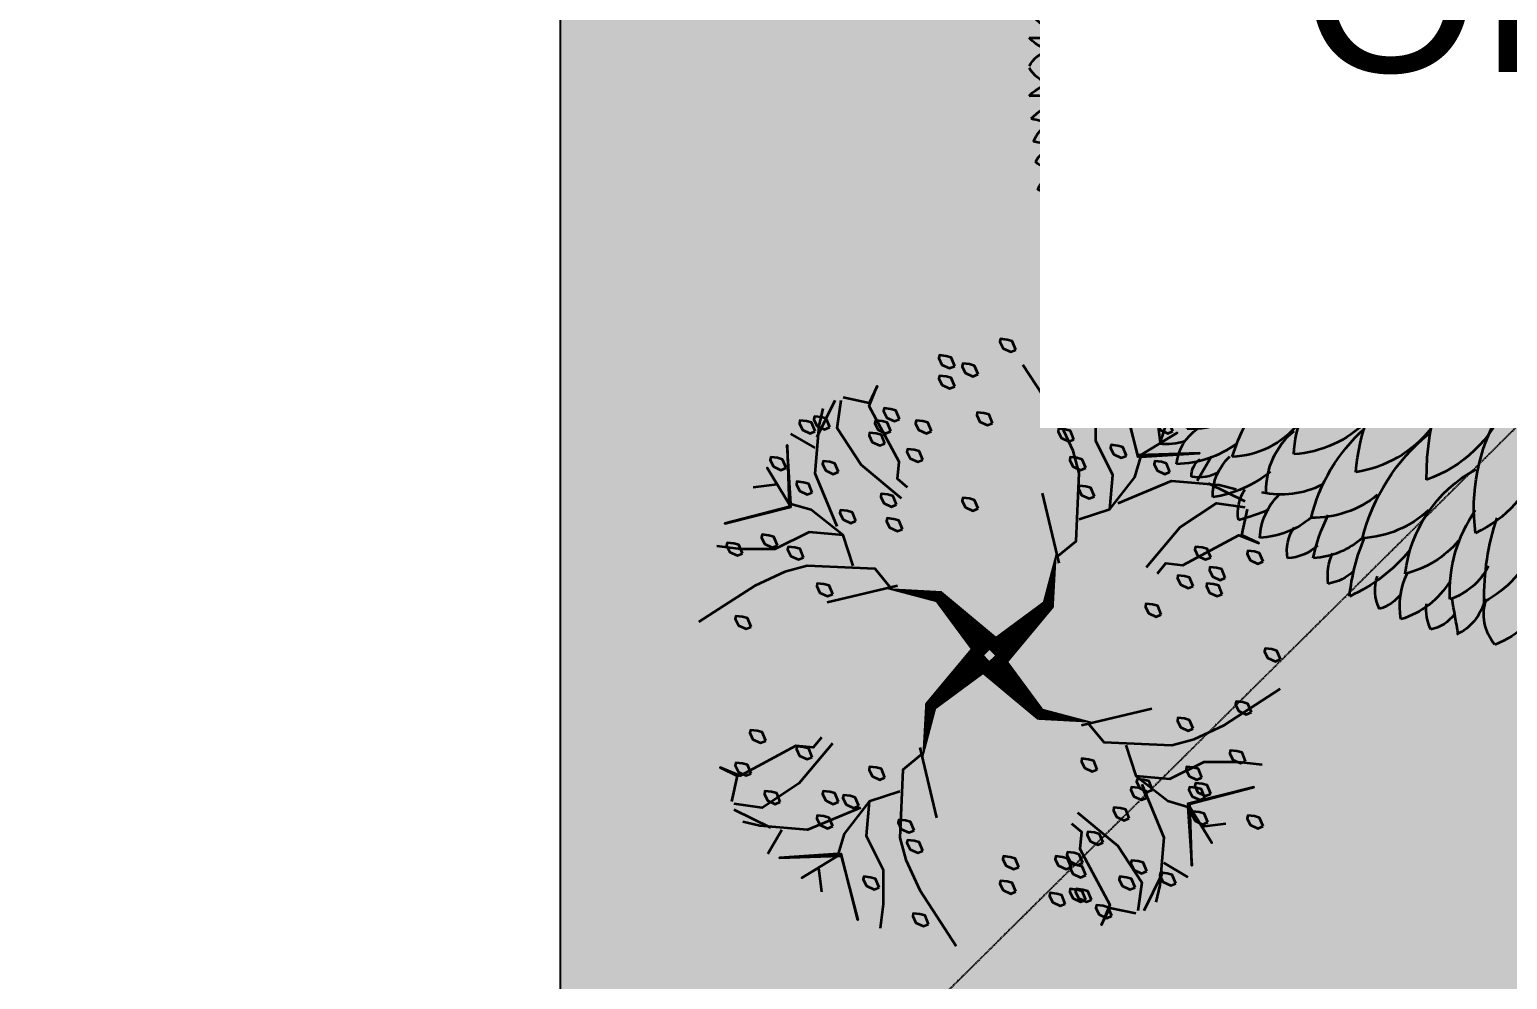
# Model space of a CAD drawing. Header units: millimetres. Extents: x -179928 to 528275, y -469666 to 511935.
# Drawn here: x 169024 to 169744, y 95723 to 96185 of the extents above; entities that cross this region are included whole.
import ezdxf
from ezdxf import colors
from ezdxf.entities.mleader import LeaderData, LeaderLine
from ezdxf.math import Vec2, Vec3

# ---------------------------------------------------------------- set-up
doc = ezdxf.new("R2010")
doc.units = ezdxf.units.MM
doc.linetypes.add('DASHED', pattern=[0.75, 0.5, -0.25])
doc.linetypes.add('HIDDEN', pattern=[0])
for name, color, linetype in [('ad-Elevation 10', 8, 'Continuous'), ('ad-Furniture', 8, 'Continuous'), ('ad-Lvl-Entance road', 4, 'Continuous'), ('ad-Text main', 7, 'Continuous')]:
    doc.layers.add(name, color=color, linetype=linetype)
doc.layers.add('ad-Landscape', color=94, linetype='Continuous', lineweight=35)
doc.layers.add('ad-Landscape 2', color=7, linetype='Continuous', lineweight=35, true_color=0x264c00)
doc.styles.get("Standard").update_dxf_attribs({"font": 'arial.ttf'})

# ---------------------------------------------------------------- blocks, each defined once
blk = doc.blocks.new('$ZCDB_AUDIT_GENERATED_C85C')
at = {"color": 8}
for points in [[(675, 75), (141.84, 359.47)], [(625, 75), (75, 75)], [(50, 25), (50, 0), (0, 0), (0, 50), (25, 50)], [(675, 50), (700, 50), (700, 0), (650, 0), (650, 25)], [(625, 25), (75, 25)], [(700, 0), (0, 0)]]:
    blk.add_lwpolyline(points, dxfattribs=at)
for points in [[(75, 25), (25, 25), (25, 75), (75, 75)], [(675, 25), (625, 25), (625, 75), (675, 75)]]:
    blk.add_lwpolyline(points, close=True, dxfattribs=at)
at = {"color": 140}
for points in [[(625, 60), (75, 60)], [(625, 40), (75, 40)]]:
    blk.add_lwpolyline(points, dxfattribs=at)
at = {"color": 8, "linetype": 'HIDDEN'}
blk.add_arc((497.13, 38.33), 473.55, 122.81509, 175.55912, dxfattribs=at)
blk = doc.blocks.new('*U218128')
at = {"xscale": -1}
blk.add_blockref('$ZCDB_AUDIT_GENERATED_C85C', (700, 0), dxfattribs=at)
blk = doc.blocks.new('A$C61BE7BBE')
at = {"layer": 'ad-Landscape'}
for centre, radius, start, end in [((2.722, 2.114), 1.948, 273.7396, 298.8178), ((3.241, -0.766), 1.009, 49.8945, 88.7438), ((1.026, 1.431), 1.766, 234.4662, 305.5338), ((-0.278, -1.632), 1.654, 7.071, 54.8541), ((2.005, 0.521), 2.052, 213.3645, 251.7788), ((3.006, 0.698), 1.529, 260.073, 290.392), ((2.521, -2.218), 1.411, 45.5947, 80.3414), ((-2.262, -2.222), 3.258, 0.4864, 20.1425), ((1.892, -0.74), 1.708, 200.4746, 238.3718), ((2.259, -2.257), 0.955, 13.7428, 70.7401), ((0.013, -2.499), 1.688, 11.0285, 38.5633), ((1.894, -2.412), 0.921, 13.6684, 62.8823), ((1.856, -1.09), 1.102, 216.0391, 260.2682), ((-0.542, -2.951), 1.936, 359.7315, 37.4115), ((-1.11, -2.329), 1.983, 352.8697, 7.1303), ((0.442, -3.021), 1.463, 4.5397, 37.072), ((1.144, -1.7), 0.928, 214.9166, 251.0505), ((1.697, -2.079), 0.932, 201.0147, 251.0085), ((-0.295, -3.161), 1.349, 352.2305, 30.013), ((1.405, -2.554), 0.868, 198.6878, 245.2839), ((0.579, -3.745), 0.974, 6.4669, 61.6556), ((1.724, -2.922), 0.735, 220.3866, 256.092)]:
    blk.add_arc(centre, radius, start, end, dxfattribs=at)
at = {"layer": 'ad-Landscape 2'}
for centre, radius, start, end in [((1.026, -1.431), 1.766, 54.4662, 125.5338), ((3.616, 0.691), 0.486, 264.4297, 318.861), ((3.052, 1.626), 1.72, 306.4839, 313.13), ((1.863, 3.033), 2.882, 268.2827, 288.3895), ((2.353, -1.17), 1.423, 55.6803, 82.958), ((4.197, 0.939), 0.734, 243.983, 273.5711), ((3.927, 0.536), 0.456, 253.7631, 313.9118), ((4.046, -0.101), 0.224, 28.4336, 74.6891), ((2.353, 1.17), 1.423, 277.042, 304.3197), ((3.241, 0.766), 1.009, 271.2562, 310.1055), ((3.927, -0.536), 0.456, 46.0882, 106.2369), ((4.046, 0.101), 0.224, 285.3109, 331.5664), ((1.863, -3.033), 2.882, 71.6105, 91.7173), ((2.722, -2.114), 1.948, 61.1822, 86.2604), ((3.616, -0.691), 0.486, 41.139, 95.5703), ((4.197, -0.939), 0.734, 86.4289, 116.017), ((0.182, -2.617), 2.589, 36.3709, 63.6204), ((1.853, 0.999), 1.59, 267.8069, 305.3426), ((3.052, -1.626), 1.72, 46.87, 53.5161), ((3.234, 0.221), 0.76, 264.1206, 304.2254), ((3.761, 0.151), 0.567, 259.894, 293.0436), ((3.99, -0.621), 0.238, 21.2281, 103.0029), ((4.487, -1.629), 1.285, 101.6372, 108.0005), ((2.506, -2.298), 1.873, 56.553, 89.3505), ((3.58, -1.265), 0.803, 50.6141, 90.7898), ((1.914, -1.938), 1.415, 46.1223, 78.1088), ((3.288, -1.64), 1.093, 49.5217, 96.1719), ((4.021, 0.331), 0.887, 265.5415, 282.4704), ((4.007, -0.779), 0.214, 27.1935, 104.6897), ((3.868, -0.167), 0.526, 257.3912, 294.963), ((3.864, -1.022), 0.348, 23.9184, 100.7874), ((4.09, -0.554), 0.166, 259.3544, 310.2832), ((2.355, 1.807), 2.891, 245.6741, 268.2579), ((2.612, 0.83), 1.771, 251.0687, 279.21), ((3.242, -1.855), 1.065, 52.5105, 87.2521), ((3.715, -0.193), 0.678, 261.5557, 294.7052), ((3.806, -1.227), 0.386, 31.1509, 81.8872), ((2.07, -2.438), 1.53, 43.1553, 79.12), ((4.09, -0.665), 0.235, 246.9546, 293.0454), ((0.504, -2.388), 1.772, 23.4099, 52.0446), ((3.529, -0.17), 0.914, 258.0173, 293.3144), ((3.867, -1.227), 0.193, 354.1867, 110.596), ((3.983, -0.753), 0.314, 261.5933, 299.1651), ((1.841, -1.801), 0.836, 9.3048, 59.3197), ((3.393, -1.57), 0.508, 18.3657, 94.3629), ((3.278, 0.198), 1.427, 256.9569, 279.2549), ((2.872, -2.169), 1.015, 34.6416, 71.0624), ((3.99, -0.707), 0.544, 247.6458, 277.2834), ((3.806, -1.439), 0.213, 12.8534, 96.0686), ((2.935, -0.536), 0.892, 243.9188, 286.3599), ((2.053, -0.575), 1.111, 231.6498, 273.9516), ((2.813, -0.17), 1.503, 236.8668, 264.3747), ((2.789, -2.062), 0.727, 18.6708, 63.797), ((3.699, -1.02), 0.428, 252.4107, 294.4025), ((3.602, -1.788), 0.37, 25.3637, 76.0362), ((3.843, -1.163), 0.285, 248.3546, 306.7162), ((0.957, -2.767), 1.425, 19.7331, 51.7721), ((3.531, -1.186), 0.443, 246.5632, 293.4368), ((3.566, -1.894), 0.271, 13.6546, 102.449), ((3.799, -1.387), 0.279, 240.3623, 299.6377), ((3.37, -1.133), 0.705, 245.6035, 278.753), ((3.104, -2.475), 0.573, 35.7635, 86.3734), ((3.394, -2.243), 0.437, 34.7848, 81.073), ((3.646, -0.97), 0.879, 267.0026, 282.0734), ((2.301, -1.358), 0.927, 221.7393, 269.8284), ((2.675, -1.508), 0.695, 218.2825, 279.3433), ((1.329, -3.259), 1.53, 17.5905, 55.7456), ((3.002, -1.519), 0.544, 233.779, 289.798), ((2.167, -2.776), 0.96, 10.8581, 56.5506), ((3.508, -1.218), 0.814, 266.7638, 287.5222), ((2.867, -2.536), 0.525, 21.8257, 68.0281), ((3.413, -2.155), 0.239, 346.7548, 32.3176), ((3.324, -1.386), 0.793, 265.5663, 288.0123), ((3.41, -2.32), 0.148, 346.0967, 81.703), ((3.623, -2.031), 0.183, 231.1425, 282.0713), ((1.447, -2.814), 0.898, 2.3009, 40.5076), ((3.21, -2.109), 0.273, 215.3989, 302.1552), ((3.547, -1.977), 0.379, 233.8191, 270.9542), ((3.088, -1.801), 0.795, 232.4719, 271.5519), ((3.218, -2.537), 0.186, 348.2362, 60.9945), ((3.325, -2.438), 0.17, 350.7137, 36.2765), ((2.402, -1.959), 0.821, 225.1229, 265.9267), ((3.387, -2.087), 0.488, 230.8294, 271.5989), ((3.454, -2.302), 0.168, 239.8902, 283.1809), ((2.026, -2.069), 0.846, 218.4928, 261.4291), ((0.488, -3.723), 1.408, 14.0868, 50.7518), ((1.014, -3.524), 1.242, 13.527, 48.3981), ((2.813, -2.152), 0.645, 219.1564, 267.7817), ((1.999, -3.032), 0.544, 358.2486, 50.6804), ((2.833, -2.887), 0.356, 6.207, 55.7181), ((4.711, -2.181), 1.496, 194.5537, 200.4136), ((3.205, -2.09), 0.759, 233.8433, 268.585), ((3.255, -2.307), 0.399, 250.941, 277.7273), ((2.554, -3.07), 0.372, 357.6019, 47.961), ((2.929, -2.933), 0.15, 357.4703, 53.8096), ((3.055, -2.232), 0.863, 231.0238, 261.3872), ((3.025, -2.67), 0.274, 237.9754, 281.2662), ((2.208, -2.504), 0.73, 230.8151, 271.0506), ((2.436, -2.424), 0.643, 243.0761, 282.3855), ((2.128, -3.396), 0.461, 2.3648, 45.5832), ((2.458, -3.195), 0.289, 349.0778, 34.6406), ((0.211, -3.764), 1.016, 356.9811, 35.1502), ((1.896, -2.617), 0.764, 227.3855, 266.8116), ((3.046, -2.005), 1.281, 246.1435, 256.2848), ((-0.785, -3.797), 1.765, 358.7548, 18.6115), ((0.915, -3.796), 1.32, 11.9389, 26.2186), ((2.622, -2.757), 0.621, 229.7759, 266.9333), ((0.466, -3.951), 1.488, 5.9725, 22.7074), ((2.239, -2.943), 0.581, 228.3364, 266.6749), ((2.106, -3.468), 0.289, 349.0778, 34.6406), ((1.37, -3.11), 0.824, 203.2196, 241.7797), ((2.444, -2.7), 1.205, 219.6176, 245.5256), ((1.692, -3.651), 0.41, 352.3277, 23.6108), ((2.403, -3.194), 0.329, 226.2451, 267.6854), ((1.383, -3.356), 0.488, 207.4375, 251.1826), ((1.759, -3.363), 0.625, 211.2577, 253.0883), ((1.034, -3.87), 0.552, 350.4856, 25.4529), ((1.452, -3.751), 0.311, 333.8191, 18.7871), ((2.158, -3.355), 0.356, 226.8629, 260.3692), ((0.641, -3.924), 0.342, 320.1793, 18.6746), ((-5.866, -2.673), 7.168, 348.7597, 350.8333), ((1.821, -3.599), 0.302, 216.3212, 252.6008), ((1.327, -3.744), 0.358, 194.3796, 245.6782), ((1.053, -3.888), 0.343, 334.8223, 6.1053), ((1.18, -3.454), 0.743, 227.0323, 248.1406), ((1.415, -3.77), 0.269, 215.0422, 258.9599)]:
    blk.add_arc(centre, radius, start, end, dxfattribs=at)
blk = doc.blocks.new('A$C1DD67A25')
at = {"layer": 'ad-Landscape'}
for points in [[(329.8, 738.4), (334.2, 748.9), (340.5, 750.7), (348.7, 751.6), (349.4, 748), (345.6, 740.1), (336.1, 735.7)], [(405, 718.3), (409.4, 728.8), (415.7, 730.6), (423.9, 731.5), (424.5, 727.9), (420.7, 720), (411.3, 715.6)], [(204.6, 698.2), (209, 708.8), (215.3, 710.5), (223.5, 711.4), (224.1, 707.8), (220.3, 700), (210.9, 695.5)], [(376.3, 708.2), (380.7, 718.7), (387, 720.5), (395.2, 721.4), (395.9, 717.8), (392, 709.9), (382.6, 705.5)], [(405, 693.2), (409.4, 703.8), (415.7, 705.5), (423.9, 706.4), (424.5, 702.9), (420.7, 695), (411.3, 690.6)], [(179.5, 653.1), (183.9, 663.6), (190.2, 665.4), (198.4, 666.3), (199, 662.7), (195.2, 654.8), (185.8, 650.4)], [(358.4, 648.1), (362.8, 658.7), (369.1, 660.4), (377.3, 661.3), (378, 657.7), (374.2, 649.8), (364.7, 645.4)], [(473, 653.1), (477.4, 663.6), (483.7, 665.4), (491.9, 666.3), (492.5, 662.7), (488.7, 654.8), (479.3, 650.4)], [(558.8, 643.1), (563.2, 653.7), (569.5, 655.4), (577.7, 656.3), (578.3, 652.7), (574.5, 644.8), (565.1, 640.4)], [(136.6, 638.1), (141, 648.7), (147.3, 650.4), (155.5, 651.3), (156.1, 647.7), (152.3, 639.9), (142.9, 635.4)], [(258.3, 628), (262.7, 638.6), (269, 640.3), (277.2, 641.2), (277.8, 637.7), (274, 629.8), (264.6, 625.4)], [(433.6, 638.1), (438, 648.7), (444.3, 650.4), (452.5, 651.3), (453.2, 647.7), (449.4, 639.9), (439.9, 635.4)], [(483.7, 638.1), (488, 648.7), (494.3, 650.4), (502.5, 651.3), (503.2, 647.7), (499.4, 639.9), (490, 635.4)], [(576.7, 638.1), (581.1, 648.7), (587.4, 650.4), (595.6, 651.3), (596.2, 647.7), (592.4, 639.9), (583, 635.4)], [(193.8, 608), (198.2, 618.5), (204.5, 620.2), (212.7, 621.2), (213.4, 617.6), (209.6, 609.7), (200.1, 605.3)], [(490.9, 623), (495.3, 633.6), (501.5, 635.3), (509.7, 636.3), (510.4, 632.7), (506.6, 624.8), (497.2, 620.4)], [(140.2, 588), (144.5, 598.6), (150.8, 600.3), (159, 601.2), (159.7, 597.6), (155.9, 589.7), (146.4, 585.3)], [(243.9, 593), (248.3, 603.5), (254.6, 605.3), (262.8, 606.2), (263.5, 602.6), (259.7, 594.7), (250.2, 590.3)], [(444.3, 603), (448.7, 613.5), (455, 615.3), (463.2, 616.2), (463.9, 612.6), (460, 604.7), (450.6, 600.3)], [(548.1, 588), (552.5, 598.6), (558.8, 600.3), (567, 601.2), (567.6, 597.6), (563.8, 589.7), (554.4, 585.3)], [(612.5, 593), (616.8, 603.5), (623.1, 605.3), (631.3, 606.2), (632, 602.6), (628.2, 594.7), (618.8, 590.3)], [(233.2, 557.8), (237.6, 568.4), (243.9, 570.1), (252.1, 571.1), (252.7, 567.5), (248.9, 559.6), (239.5, 555.2)], [(580.3, 562.9), (584.7, 573.5), (591, 575.2), (599.2, 576.2), (599.9, 572.6), (596.1, 564.7), (586.6, 560.3)], [(376.3, 542.9), (380.7, 553.4), (387, 555.2), (395.2, 556.1), (395.9, 552.5), (392, 544.6), (382.6, 540.2)], [(476.5, 547.9), (480.9, 558.4), (487.2, 560.2), (495.4, 561.1), (496.1, 557.5), (492.3, 549.6), (482.8, 545.2)], [(469.3, 517.8), (473.7, 528.4), (480, 530.1), (488.2, 531), (488.9, 527.4), (485.1, 519.5), (475.6, 515.1)], [(526.6, 527.8), (531, 538.3), (537.3, 540.1), (545.5, 541), (546.2, 537.4), (542.4, 529.5), (532.9, 525.1)], [(623.2, 497.7), (627.6, 508.3), (633.9, 510), (642.1, 511), (642.8, 507.4), (639, 499.5), (629.5, 495.1)], [(90, 482.8), (94.4, 493.3), (100.7, 495.1), (108.9, 496), (109.6, 492.4), (105.8, 484.5), (96.3, 480.1)], [(591, 482.8), (595.4, 493.3), (601.7, 495.1), (609.9, 496), (610.6, 492.4), (606.7, 484.5), (597.3, 480.1)], [(666.1, 487.8), (670.5, 498.3), (676.8, 500.1), (685, 501), (685.7, 497.4), (681.9, 489.5), (672.4, 485.1)], [(25.7, 477.7), (30.1, 488.2), (36.4, 490), (44.6, 490.9), (45.2, 487.3), (41.4, 479.4), (32, 475)], [(72.1, 457.7), (76.5, 468.3), (82.8, 470), (91, 470.9), (91.7, 467.3), (87.9, 459.5), (78.4, 455)], [(111.6, 447.6), (116, 458.2), (122.3, 459.9), (130.5, 460.8), (131.1, 457.2), (127.3, 449.4), (117.9, 444.9)], [(75.8, 437.6), (80.2, 448.2), (86.5, 449.9), (94.7, 450.9), (95.3, 447.3), (91.5, 439.4), (82.1, 435)], [(555.2, 437.6), (559.6, 448.2), (565.9, 449.9), (574.1, 450.9), (574.8, 447.3), (571, 439.4), (561.5, 435)], [(150.9, 412.6), (155.3, 423.1), (161.6, 424.9), (169.8, 425.8), (170.5, 422.2), (166.7, 414.3), (157.2, 409.9)], [(655.4, 397.5), (659.8, 408.1), (666.1, 409.8), (674.3, 410.7), (675, 407.1), (671.2, 399.2), (661.7, 394.8)], [(4.2, 357.5), (8.6, 368), (14.9, 369.8), (23.1, 370.7), (23.8, 367.1), (20, 359.2), (10.5, 354.8)], [(40, 292.3), (44.4, 302.8), (50.7, 304.6), (58.9, 305.5), (59.6, 301.9), (55.7, 294), (46.3, 289.6)], [(111.6, 272.2), (116, 282.8), (122.3, 284.5), (130.5, 285.4), (131.1, 281.8), (127.3, 273.9), (117.9, 269.5)], [(637.6, 257.2), (641.9, 267.8), (648.2, 269.5), (656.4, 270.5), (657.1, 266.9), (653.3, 259), (643.9, 254.6)], [(47.1, 232.2), (51.5, 242.7), (57.8, 244.5), (66, 245.4), (66.7, 241.8), (62.9, 233.9), (53.4, 229.5)], [(580.3, 237.2), (584.7, 247.7), (591, 249.5), (599.2, 250.4), (599.9, 246.8), (596.1, 238.9), (586.6, 234.5)], [(100.8, 212.1), (105.2, 222.7), (111.5, 224.4), (119.7, 225.3), (120.4, 221.7), (116.5, 213.8), (107.1, 209.4)], [(229.6, 222.1), (234, 232.6), (240.3, 234.4), (248.5, 235.3), (249.2, 231.7), (245.3, 223.8), (235.9, 219.4)], [(490.9, 212.1), (495.3, 222.7), (501.5, 224.4), (509.7, 225.3), (510.4, 221.7), (506.6, 213.8), (497.2, 209.4)], [(655.4, 217.1), (659.8, 227.6), (666.1, 229.4), (674.3, 230.3), (675, 226.7), (671.2, 218.8), (661.7, 214.4)], [(90, 192), (94.4, 202.6), (100.7, 204.3), (108.9, 205.3), (109.6, 201.7), (105.8, 193.8), (96.3, 189.4)], [(97.2, 187), (101.6, 197.6), (107.9, 199.3), (116.1, 200.3), (116.8, 196.7), (113, 188.8), (103.5, 184.4)], [(161.6, 197), (166, 207.6), (172.3, 209.3), (180.5, 210.2), (181.2, 206.6), (177.3, 198.8), (167.9, 194.4)], [(168.8, 187), (173.2, 197.6), (179.5, 199.3), (187.7, 200.3), (188.4, 196.7), (184.5, 188.8), (175.1, 184.4)], [(523, 177.1), (527.4, 187.6), (533.7, 189.4), (541.9, 190.3), (542.5, 186.7), (538.7, 178.8), (529.3, 174.4)], [(548.1, 182.1), (552.5, 192.6), (558.8, 194.4), (567, 195.3), (567.6, 191.7), (563.8, 183.8), (554.4, 179.4)], [(619.7, 182.1), (624.1, 192.6), (630.4, 194.4), (638.6, 195.3), (639.2, 191.7), (635.4, 183.8), (626, 179.4)], [(25.7, 152), (30.1, 162.6), (36.4, 164.3), (44.6, 165.2), (45.2, 161.6), (41.4, 153.7), (32, 149.3)], [(93.7, 157), (98.1, 167.6), (104.4, 169.3), (112.6, 170.2), (113.2, 166.6), (109.4, 158.7), (100, 154.3)], [(190.3, 162), (194.7, 172.5), (201, 174.3), (209.2, 175.2), (209.8, 171.6), (206, 163.7), (196.6, 159.3)], [(555.2, 152), (559.6, 162.6), (565.9, 164.3), (574.1, 165.2), (574.8, 161.6), (571, 153.7), (561.5, 149.3)], [(455.1, 146.9), (459.5, 157.5), (465.8, 159.2), (474, 160.1), (474.6, 156.5), (470.8, 148.6), (461.4, 144.2)], [(222.5, 131.9), (226.9, 142.5), (233.2, 144.2), (241.4, 145.2), (242, 141.6), (238.2, 133.7), (228.8, 129.3)], [(444.3, 121.8), (448.7, 132.4), (455, 134.1), (463.2, 135.1), (463.9, 131.5), (460, 123.6), (450.6, 119.2)], [(168.8, 96.8), (173.2, 107.3), (179.5, 109.1), (187.7, 110), (188.4, 106.4), (184.5, 98.5), (175.1, 94.1)], [(247.5, 106.9), (251.9, 117.4), (258.2, 119.2), (266.4, 120.1), (267.1, 116.5), (263.2, 108.6), (253.8, 104.2)], [(261.8, 101.9), (266.2, 112.4), (272.5, 114.2), (280.7, 115.1), (281.4, 111.5), (277.6, 103.6), (268.1, 99.2)], [(326.3, 101.9), (330.7, 112.4), (337, 114.2), (345.2, 115.1), (345.8, 111.5), (342, 103.6), (332.6, 99.2)], [(133, 81.8), (137.4, 92.4), (143.7, 94.1), (151.9, 95), (152.6, 91.4), (148.8, 83.6), (139.3, 79.1)], [(243.9, 91.8), (248.3, 102.4), (254.6, 104.1), (262.8, 105), (263.5, 101.4), (259.7, 93.5), (250.2, 89.1)], [(183.1, 76.8), (187.5, 87.4), (193.8, 89.1), (202, 90.1), (202.7, 86.5), (198.9, 78.6), (189.4, 74.2)], [(236.8, 61.7), (241.2, 72.3), (247.5, 74), (255.7, 75), (256.4, 71.4), (252.6, 63.5), (243.1, 59.1)], [(243.9, 61.7), (248.3, 72.3), (254.6, 74), (262.8, 75), (263.5, 71.4), (259.7, 63.5), (250.2, 59.1)], [(329.8, 71.7), (334.2, 82.3), (340.5, 84), (348.7, 84.9), (349.4, 81.4), (345.6, 73.5), (336.1, 69.1)], [(498, 76.8), (502.4, 87.4), (508.7, 89.1), (516.9, 90.1), (517.5, 86.5), (513.7, 78.6), (504.3, 74.2)], [(211.7, 41.7), (216.1, 52.2), (222.4, 54), (230.6, 54.9), (231.3, 51.3), (227.5, 43.4), (218, 39)], [(269, 56.8), (273.3, 67.3), (279.6, 69.1), (287.8, 70), (288.5, 66.4), (284.7, 58.5), (275.3, 54.1)], [(437.2, 31.7), (441.6, 42.3), (447.9, 44), (456.1, 44.9), (456.7, 41.3), (452.9, 33.4), (443.5, 29)]]:
    blk.add_lwpolyline(points, close=True, dxfattribs=at)
for points in [[(362.2, 368.8, 36.2, 14.5, 0), (424, 434.3, 14.5, 0.724, 0), (490.5, 444.8, 0, 0, 0), (450.9, 444.8, 0, 0, 0), (475.6, 527.6, 0, 0, 0), (470.7, 544.9, 0, 0, 0), (382.1, 603.6, 0, 0, 0), (406.7, 583.1, 0, 0, 0), (362.2, 579.4, 0, 0, 0), (406.7, 583.1, 0, 0, 0), (470.7, 544.9, 0, 0, 0), (436.3, 652.2, 0, 0, 0), (485.7, 696.8, 0, 0, 0), (433.7, 652.2, 0, 0, 0), (421.4, 696.8, 0, 0, 0), (428.8, 717.7, 0, 0, 0), (416.5, 696.8, 0, 0, 0), (374.6, 720.9, 0, 0, 0), (416.5, 696.8, 0, 0, 0), (325.2, 724.6, 0, 0, 0)], [(355.7, 362.2, 36.2, 14.5, 0), (290.2, 424, 14.5, 0.724, 0), (279.7, 490.5, 0, 0, 0), (279.7, 450.9, 0, 0, 0), (197, 475.6, 0, 0, 0), (179.7, 470.7, 0, 0, 0), (121, 382.1, 0, 0, 0), (141.5, 406.7, 0, 0, 0), (145.1, 362.2, 0, 0, 0), (141.5, 406.7, 0, 0, 0), (179.7, 470.7, 0, 0, 0), (72.3, 436.3, 0, 0, 0), (27.7, 485.7, 0, 0, 0), (72.3, 433.7, 0, 0, 0), (27.7, 421.4, 0, 0, 0), (6.8, 428.8, 0, 0, 0), (27.7, 416.5, 0, 0, 0), (3.6, 374.6, 0, 0, 0), (27.7, 416.5, 0, 0, 0), (0, 325.2, 0, 0, 0)], [(368.8, 362.3, 36.2, 14.5, 0), (434.3, 300.6, 14.5, 0.724, 0), (444.8, 234, 0, 0, 0), (444.8, 273.6, 0, 0, 0), (527.6, 249, 0, 0, 0), (544.9, 253.8, 0, 0, 0), (603.6, 342.5, 0, 0, 0), (583.1, 317.8, 0, 0, 0), (579.4, 362.3, 0, 0, 0), (583.1, 317.8, 0, 0, 0), (544.9, 253.8, 0, 0, 0), (652.2, 288.3, 0, 0, 0), (696.8, 238.9, 0, 0, 0), (652.2, 290.9, 0, 0, 0), (696.8, 303.2, 0, 0, 0), (717.7, 295.7, 0, 0, 0), (696.8, 308.1, 0, 0, 0), (720.9, 350, 0, 0, 0), (696.8, 308.1, 0, 0, 0), (724.6, 399.3, 0, 0, 0)], [(362.3, 355.7, 36.2, 14.5, 0), (300.6, 290.2, 14.5, 0.724, 0), (234, 279.7, 0, 0, 0), (273.6, 279.7, 0, 0, 0), (249, 197, 0, 0, 0), (253.8, 179.7, 0, 0, 0), (342.5, 121, 0, 0, 0), (317.8, 141.5, 0, 0, 0), (362.3, 145.1, 0, 0, 0), (317.8, 141.5, 0, 0, 0), (253.8, 179.7, 0, 0, 0), (288.3, 72.3, 0, 0, 0), (238.9, 27.7, 0, 0, 0), (290.9, 72.3, 0, 0, 0), (303.2, 27.7, 0, 0, 0), (295.7, 6.8, 0, 0, 0), (308.1, 27.7, 0, 0, 0), (350, 3.6, 0, 0, 0), (308.1, 27.7, 0, 0, 0), (399.3, 0, 0, 0, 0)]]:
    blk.add_lwpolyline(points, format="xyseb", dxfattribs=at)
for points in [[(279.7, 483.1), (255.6, 502.9), (252, 586.7), (259.3, 613.9), (276.6, 651), (297, 682.8), (321.1, 719.8)], [(252, 529.8), (214.2, 542.2), (210.6, 584.1), (231.5, 626.3), (231.5, 668.2), (227.9, 697.7)], [(463.2, 569), (475.6, 579.4), (473.3, 600.4), (510.3, 669.1), (500.3, 693.6), (510.3, 672.7), (542.2, 679.5)], [(214.2, 542.2), (183.3, 581.8), (176, 606.5), (103.7, 611.3), (179.7, 608.7), (200.1, 687.7), (179.7, 606.5), (131.5, 636), (151.9, 623.7), (155.6, 653.2)], [(470.7, 555.3), (520.1, 596.7), (549.6, 641.8), (544.8, 676.3)], [(574.3, 631.3), (552.2, 676.3)], [(549.6, 520.8), (576.9, 586.3), (572, 644.9), (566.8, 665.9)], [(542.2, 510.3), (581.8, 541.2), (606.5, 548.5), (611.3, 620.8), (608.7, 544.9), (687.7, 524.4), (606.5, 544.9), (636, 593.1), (623.7, 572.6), (653.2, 569)], [(576.9, 617.7), (606.5, 634.9)], [(106.9, 576.9), (89.6, 606.5)], [(93.2, 574.3), (48.2, 552.2)], [(203.8, 549.6), (138.3, 576.9), (79.6, 572), (58.7, 566.8)], [(169.2, 470.7), (127.8, 520.1), (82.8, 549.6), (48.2, 544.8)], [(276.6, 475.6), (297, 562)], [(155.6, 463.2), (145.1, 475.6), (124.2, 473.3), (55.5, 510.3), (30.9, 500.3), (51.9, 510.3), (45, 542.2)], [(529.8, 472.6), (542.2, 510.3), (584.1, 513.9), (626.3, 493), (668.2, 493), (697.7, 496.7)], [(483.1, 444.8), (502.9, 468.9), (586.7, 472.6), (613.9, 465.3), (651, 448), (682.8, 427.5), (719.8, 403.4)], [(475.6, 448), (562, 427.5)], [(241.5, 279.7), (221.7, 255.6), (137.9, 252), (110.6, 259.3), (73.6, 276.6), (41.8, 297), (4.7, 321.1)], [(249, 276.6), (162.6, 297)], [(569, 261.3), (579.4, 249), (600.4, 251.2), (669.1, 214.2), (693.6, 224.3), (672.7, 214.2), (679.5, 182.4)], [(194.7, 252), (182.4, 214.2), (140.5, 210.6), (98.3, 231.5), (56.4, 231.5), (26.8, 227.9)], [(444.8, 241.5), (468.9, 221.7), (472.6, 137.9), (465.3, 110.6), (448, 73.6), (427.5, 41.8), (403.4, 4.7)], [(448, 249), (427.5, 162.6)], [(555.3, 253.8), (596.7, 204.5), (641.8, 174.9), (676.3, 179.8)], [(182.4, 214.2), (142.8, 183.3), (118.1, 176), (113.2, 103.7), (115.8, 179.7), (36.9, 200.1), (118.1, 179.7), (88.5, 131.5), (100.9, 151.9), (71.3, 155.6)], [(174.9, 203.8), (147.6, 138.3), (152.5, 79.6), (157.7, 58.7)], [(472.6, 194.7), (510.3, 182.4), (513.9, 140.5), (493, 98.3), (493, 56.4), (496.7, 26.8)], [(510.3, 182.4), (541.2, 142.8), (548.5, 118.1), (620.8, 113.2), (544.9, 115.8), (524.4, 36.9), (544.9, 118.1), (593.1, 88.5), (572.6, 100.9), (569, 71.3)], [(253.8, 169.2), (204.5, 127.8), (174.9, 82.8), (179.8, 48.2)], [(520.8, 174.9), (586.3, 147.6), (644.9, 152.5), (665.9, 157.7)], [(631.3, 150.2), (676.3, 172.3)], [(261.3, 155.6), (249, 145.1), (251.2, 124.2), (214.2, 55.5), (224.3, 30.9), (214.2, 51.9), (182.4, 45)], [(617.7, 147.6), (634.9, 118.1)], [(147.6, 106.9), (118.1, 89.6)], [(150.2, 93.2), (172.3, 48.2)]]:
    blk.add_lwpolyline(points, dxfattribs=at)
blk = doc.blocks.new('zw$B1C6')
at = {"transparency": 33554559}
h = blk.add_hatch(color=74, dxfattribs=at)
h.dxf.hatch_style = 1
h.paths.add_polyline_path([(0, 0), (-1225, 0), (-1225, -1215), (0, -1215)])
at = {"layer": 'ad-Elevation 10'}
blk.add_lwpolyline([(0, 0), (-1225, 0), (-1225, -1215), (0, -1215)], close=True, dxfattribs=at)
at = {"layer": 'ad-Furniture', "linetype": 'DASHED'}
blk.add_lwpolyline([(0, 0), (-1225, -1215)], dxfattribs=at)
at = {"xscale": -67.90653060229481, "yscale": 67.90653060229484, "zscale": 67.90653060229484}
blk.add_blockref('A$C61BE7BBE', (-708.41, -577.72), dxfattribs=at)
at = {"layer": 'ad-Landscape', "xscale": -0.395767119159003, "yscale": 0.3957671191590032, "zscale": 0.3957671191590032}
blk.add_blockref('A$C1DD67A25', (-872.5, -1007.68), dxfattribs=at)
at = {"layer": 'ad-Text main', "color": 0, "insert": (-612.5, -607.5), "char_height": 80, "width": 677.4461, "attachment_point": 5, "bg_fill": 2}
blk.add_mtext('OPEN TO SKY', dxfattribs=at)
blk = doc.blocks.new('1625_East Villa')
at = {"xscale": -1}
blk.add_blockref('*U218128', (5785, 12150), dxfattribs=at)
blk.add_blockref('zw$B1C6', (7010, 13390))
blk = doc.blocks.new("All Plot's Villa Plans")
at = {"ltscale": 5}
blk.add_blockref('1625_East Villa', (163497.59, 83354.9), dxfattribs=at)
blk = doc.blocks.new('zw$1B0B')
at = {"layer": 'ad-Lvl-Entance road'}
ml = blk.add_multileader_mtext('Standard', dxfattribs=at)
ml.set_content('{\\fArial|b1|i0|c0|p34;497.57}', color=256)
ml.set_leader_properties()
ml.build(insert=Vec2(0, 0))
ml.multileader.update_dxf_attribs({"has_text_frame": 1, "arrow_head_size": 1219.19, "scale": 12})
ctx = ml.context
ctx.base_point, ctx.scale, ctx.char_height, ctx.arrow_head_size, ctx.landing_gap_size, ctx.plane_origin = Vec3(214464.64, -285.94), 12, 1219.1855, 1219.19, 609.59, Vec3(222625.22, -5006.15)
ctx.text_align_type = 2
notes = []
notes.append((ctx, [(0, (1, 1, 0), (221630.92, -285.94), (-1, 0), 844.97, [(0, [(222625.22, -5006.15)], 0, [])])]))
ctx.mtext.insert, ctx.mtext.width, ctx.mtext.defined_height, ctx.mtext.alignment, ctx.mtext.flow_direction = Vec3(220176.35, 334.47), 5138.4893, 1392.36, 3, 5
ctx.mtext.has_bg_fill, ctx.mtext.bg_color, ctx.mtext.bg_scale_factor, ctx.mtext.bg_transparency, ctx.mtext.use_window_bg_color = 1, -1027028792, 1.5, 0, 1
for ctx, leaders in notes:
    for number, flags, end, landing, length, lines in leaders:
        leader = LeaderData()
        leader.index, (leader.has_last_leader_line, leader.has_dogleg_vector, leader.attachment_direction) = number, flags
        leader.last_leader_point, leader.dogleg_vector, leader.dogleg_length = Vec3(end), Vec3(landing), length
        for number, points, colour, breaks in lines:
            line = LeaderLine()
            line.index, line.vertices, line.color, line.breaks = number, Vec3.list(points), colors.encode_raw_color(colour), breaks
            leader.lines.append(line)
        ctx.leaders.append(leader)

msp = doc.modelspace()

# ---------------------------------------------------------------- block references
at = {"ltscale": 5}
msp.add_blockref("All Plot's Villa Plans", (0, 0), dxfattribs=at)

# ---------------------------------------------------------------- next in the draw order: block references
at = {"layer": 'ad-Lvl-Entance road', "ltscale": 5}
msp.add_blockref('zw$1B0B', (-5982.94, 99418.55), dxfattribs=at)

doc.saveas('drawing.dxf')
